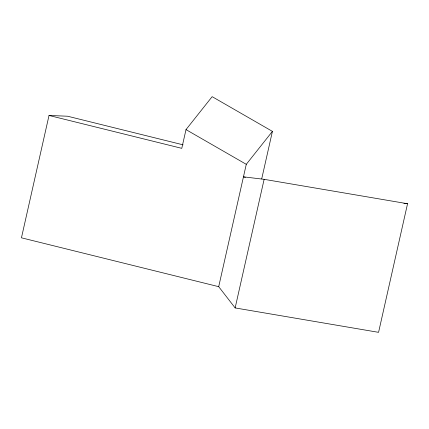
<?xml version="1.0" encoding="UTF-8"?>
<svg xmlns="http://www.w3.org/2000/svg" width="429" height="429" viewBox="0 0 429 429"><rect width="100%" height="100%" fill="white"/><g stroke="black" fill="none" stroke-linecap="round" stroke-linejoin="round"><path stroke-width="0.64" d="M183.097 144.836L67.578 116.221L49.024 115.46L21.45 237.816L218.704 286.679L235.146 307.931L378.571 332.336L407.55 203.732L264.125 179.333L243.463 176.828L243.892 176.952M261.711 178.882L272.42 131.371L212.151 96.664L186.004 129.612L181.778 148.343L49.024 115.46M218.704 286.679L246.278 164.323L272.42 131.371M235.146 307.931L264.125 179.333M403.936 203.298L407.55 203.732M244.326 177.075L245.404 177.386M186.004 129.612L246.278 164.323"/></g></svg>
